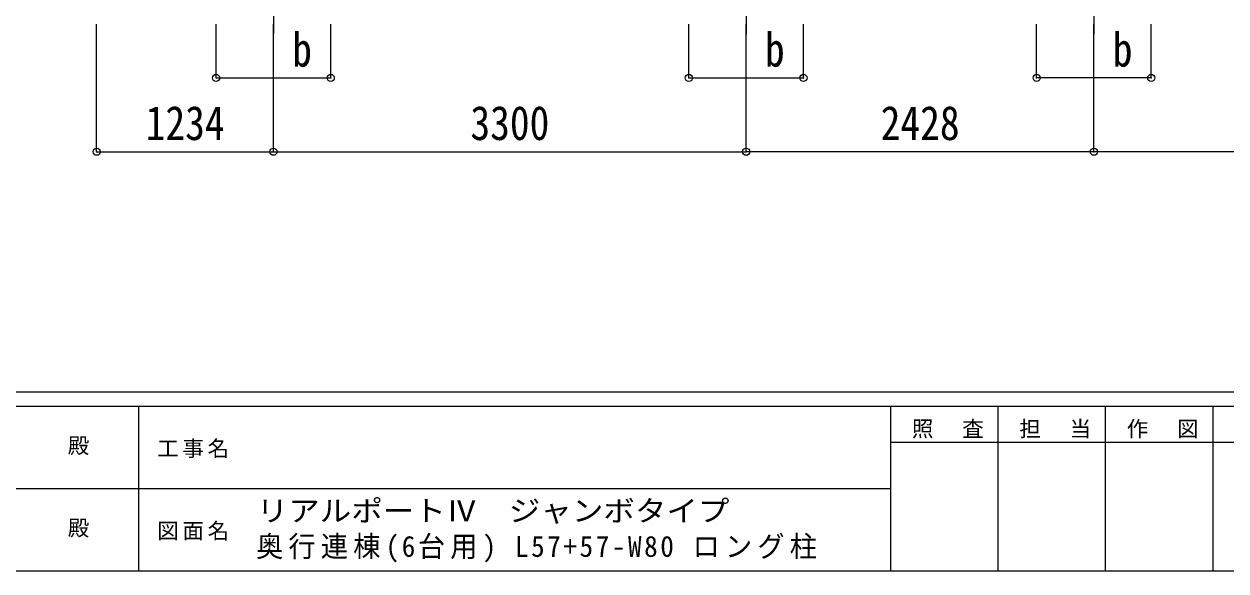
# Model space of a CAD drawing. Units: millimetres at full size. Extents: x -13976 to 14131, y -9754 to 9646.
# Drawn here: x -1468 to 6922, y -9754 to -5937 of the extents above; entities that cross this region are included whole.
import ezdxf
from ezdxf.enums import TextEntityAlignment as Align

# ---------------------------------------------------------------- set-up
doc = ezdxf.new("R2010")
doc.units = ezdxf.units.MM
doc.header["$LTSCALE"] = 50
doc.header["$PDMODE"] = 32
doc.header["$PDSIZE"] = 50
for name, color, linetype, lineweight in [('0-8_PARTS2', 2, 'Continuous', 9), ('0-A_寸法', 6, 'Continuous', 9), ('F-0_240', 7, 'Continuous', 9)]:
    doc.layers.add(name, color=color, linetype=linetype, lineweight=lineweight)
doc.styles.add('ＭＳ ゴシック', font='')
doc.styles.get('ＭＳ ゴシック').set_extended_font_data('MS Gothic')

msp = doc.modelspace()

# ---------------------------------------------------------------- linework, layer by layer
at = {"layer": '0-8_PARTS2'}
for p, q in [((272.48, -2497.2), (272.48, -6003.23)), ((3572.48, -2497.2), (3572.48, -6008.76)), ((6000.45, -2497.2), (6000.45, -6008.76))]:
    msp.add_line(p, q, dxfattribs=at)
at = {"layer": '0-A_寸法'}
for p, q in [((-961.51, -6828.11), (-961.51, -5938.72)), ((-127.52, -6313.12), (-127.52, -5938.72)), ((272.48, -6828.11), (272.48, -5938.72)), ((672.48, -6313.12), (672.48, -5938.72)), ((3172.48, -6313.12), (3172.48, -5938.72)), ((3572.48, -6828.11), (3572.48, -5938.72)), ((3972.48, -6313.12), (3972.48, -5938.72)), ((5600.45, -6313.12), (5600.45, -5938.72)), ((6000.45, -6828.11), (6000.45, -5938.72)), ((6400.45, -6313.12), (6400.45, -5938.72)), ((-127.52, -6313.12), (672.48, -6313.12)), ((3172.48, -6313.12), (3972.48, -6313.12)), ((6400.45, -6313.12), (5600.45, -6313.12)), ((-961.51, -6828.11), (272.48, -6828.11)), ((272.48, -6828.11), (3572.48, -6828.11)), ((6000.45, -6828.11), (3572.48, -6828.11)), ((9300.45, -6828.11), (6000.45, -6828.11))]:
    msp.add_line(p, q, dxfattribs=at)
for p in [(-127.52, -6313.12), (672.48, -6313.12), (3172.48, -6313.12), (3972.48, -6313.12), (5600.45, -6313.12), (6400.45, -6313.12), (-961.51, -6828.11), (272.48, -6828.11), (3572.48, -6828.11), (6000.45, -6828.11)]:
    msp.add_point(p, dxfattribs=at)
at = {"layer": 'F-0_240', "color": 5}
for p, q in [((-13975.76, -8504.43), (13424.24, -8504.43)), ((-13975.76, -8604.43), (8979.65, -8604.43)), ((-670.35, -8604.43), (-670.35, -9754.43)), ((4579.65, -8604.43), (4579.65, -9754.43)), ((5329.65, -8604.43), (5329.65, -9754.43)), ((6079.65, -8604.43), (6079.65, -9754.43)), ((6829.64, -8604.43), (6829.64, -9754.43)), ((4579.65, -8854.43), (7579.65, -8854.43)), ((-5670.35, -9179.43), (4579.65, -9179.43)), ((-13975.76, -9754.43), (13424.24, -9754.43))]:
    msp.add_line(p, q, dxfattribs=at)

# ---------------------------------------------------------------- texts
at = {"layer": '0-A_寸法', "color": 7, "style": 'ＭＳ ゴシック', "width": 0.85}
for s, p in [('b', (403.73, -6305.12)), ('b', (3703.73, -6305.12)), ('b', (6131.7, -6305.12)), ('1234', (-619.51, -6818.11)), ('3300', (1647.48, -6818.11)), ('2428', (4511.47, -6818.11))]:
    msp.add_text(s, height=238.3, dxfattribs=at).set_placement(p, align=Align.BOTTOM_LEFT)
at = {"layer": 'F-0_240', "style": 'ＭＳ ゴシック'}
for p in [(-1163.21, -8966.93), (-1163.21, -9541.93)]:
    msp.add_text('殿', height=110, dxfattribs=at).set_placement(p, align=Align.BOTTOM_LEFT)
at = {"layer": 'F-0_240', "style": 'ＭＳ ゴシック', "width": 1.1}
msp.add_text('リアルポートⅣ\u3000ジャンボタイプ', height=146.6, dxfattribs=at).set_placement((156.21, -9451.74), align=Align.BOTTOM_LEFT)
at = {"layer": 'F-0_240', "attachment_point": 7, "style": 'ＭＳ ゴシック'}
for s, insert, char_height in [('\\T1.17;照\u3000査', (4729.65, -8829.43), 110), ('\\T1.17;担\u3000当', (5479.65, -8829.43), 110), ('\\T1.17;作\u3000図', (6229.65, -8829.43), 110), ('\\T1.17;工事名', (-538.51, -8966.93), 110), ('\\T1.17;図面名', (-538.51, -9541.93), 110), ('\\T1.19;\\W0.95;奥行連棟(6台用)\\~L57+57-W80\\~ロング柱', (151.11, -9695.08), 146.6)]:
    msp.add_mtext(s, dxfattribs=dict(at, insert=insert, char_height=char_height))

doc.saveas('drawing.dxf')
